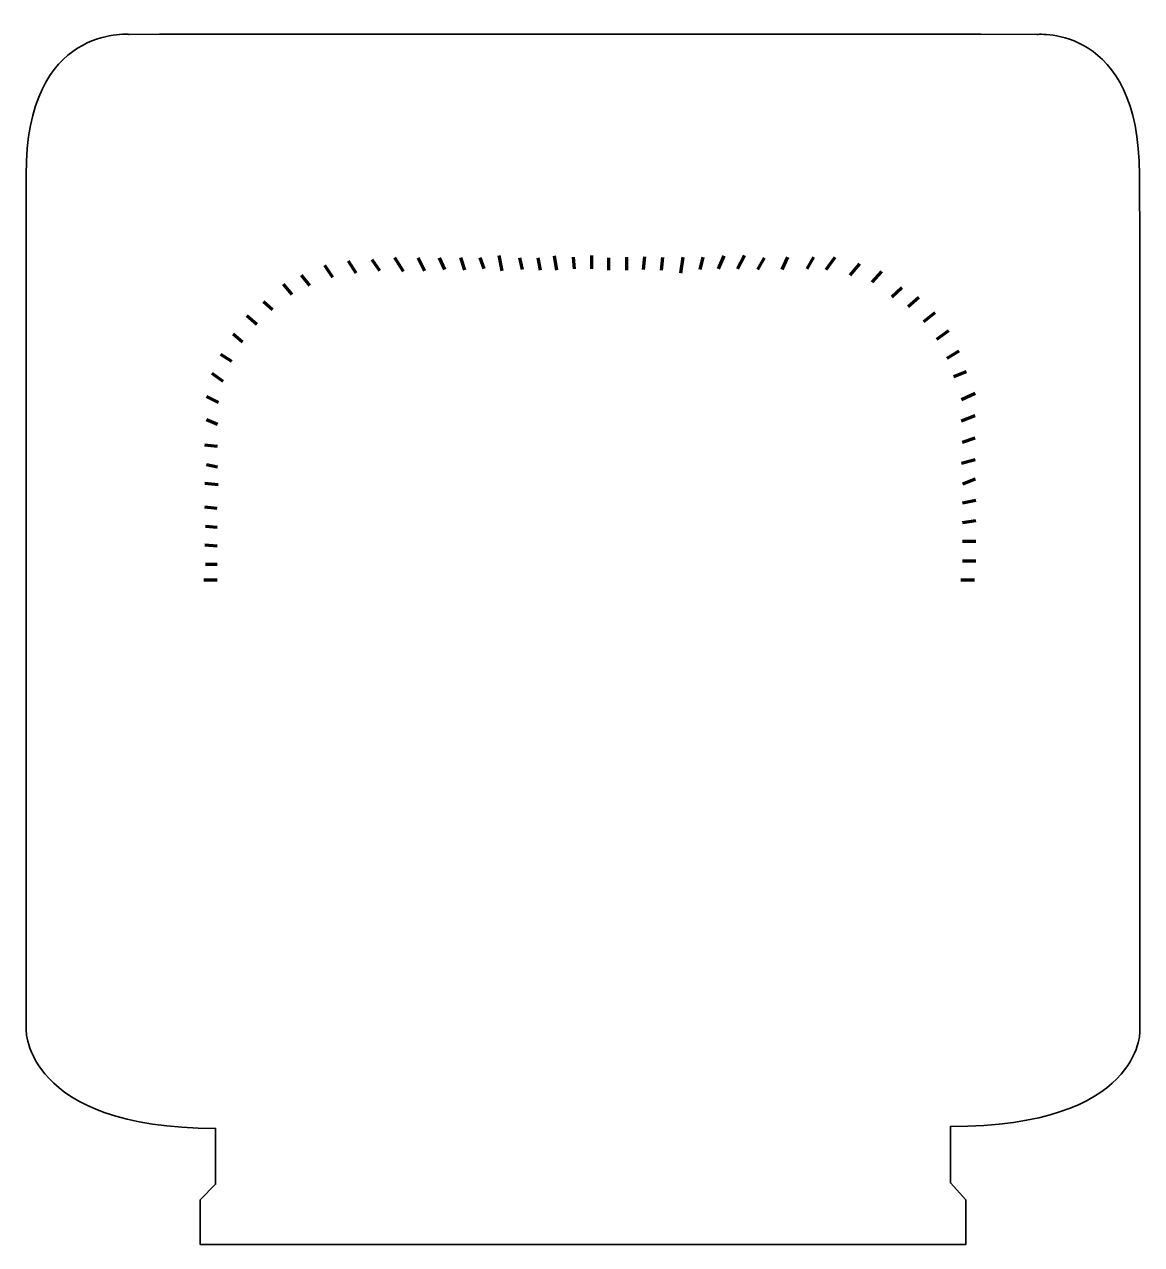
# Model space of a CAD drawing. Header units: inches. Extents: x 46 to 178, y -208 to -64.
import ezdxf

# ---------------------------------------------------------------- set-up
doc = ezdxf.new("R2010")
doc.units = ezdxf.units.IN
doc.header["$MEASUREMENT"] = 0
doc.layers.add('Tick Marks', color=7, linetype='Continuous')

msp = doc.modelspace()

# ---------------------------------------------------------------- linework, layer by layer
at = {"layer": 'Tick Marks', "color": 179, "lineweight": 106, "true_color": 0x231f20}
for points in [[(101.74, -90.88), (102.07, -92.71)], [(112.69, -90.87), (112.69, -92.46)], [(89.38, -91.13), (90.4, -92.72)], [(123.25, -92.96), (123.53, -91.08)], [(135.9, -91.06), (135.2, -92.53)], [(76.21, -94.29), (77.23, -95.51)], [(149.41, -94.72), (148.23, -95.79)], [(67.77, -104.8), (69.07, -105.75)], [(157.02, -104.65), (155.55, -105.25)], [(68.52, -118.02), (66.93, -117.86)], [(158.08, -117.35), (156.61, -117.95)], [(68.4, -129.29), (66.81, -129.29)], [(158, -129.29), (156.41, -129.29)]]:
    msp.add_lwpolyline(points, dxfattribs=at)
at = {"layer": 'Tick Marks', "color": 179, "lineweight": 70, "true_color": 0x231f20}
for points in [[(108.59, -92.61), (108.32, -90.9)], [(127.72, -92.45), (128.38, -90.9)], [(129.98, -92.45), (130.81, -90.88)], [(82.06, -93.48), (81.12, -92.06)], [(84.82, -92.96), (83.94, -91.55)], [(87.62, -92.71), (86.72, -91.41)], [(92.91, -92.71), (92.19, -91.16)], [(95.34, -92.53), (94.72, -91.16)], [(97.7, -92.61), (97.21, -91.16)], [(99.97, -92.45), (99.51, -91.16)], [(104.53, -92.53), (104.2, -91.16)], [(106.67, -92.61), (106.38, -91.16)], [(110.68, -92.46), (110.55, -91.06)], [(114.76, -92.61), (114.76, -91.16)], [(116.86, -92.61), (116.86, -91.06)], [(118.85, -92.53), (118.99, -90.98)], [(120.98, -92.61), (121.12, -91.06)], [(125.56, -92.53), (125.92, -91.06)], [(132.38, -92.53), (133.17, -91.16)], [(138.23, -92.46), (138.99, -91.06)], [(140.45, -92.53), (141.53, -91.06)], [(143.29, -93.2), (144.44, -91.85)], [(79.35, -94.42), (78.38, -93.2)], [(145.9, -94.04), (147.06, -92.78)], [(74.92, -97.32), (73.88, -96.35)], [(150.17, -96.92), (151.43, -95.79)], [(73.09, -99.06), (71.88, -98.01)], [(152.03, -98.67), (153.37, -97.63)], [(71.39, -101.14), (70.28, -100.19)], [(153.57, -100.78), (154.96, -99.77)], [(154.78, -103.01), (156.19, -102.15)], [(70.11, -103.43), (68.84, -102.59)], [(68.53, -108.28), (67.12, -107.55)], [(156.46, -107.93), (158.08, -107.16)], [(68.42, -110.86), (67.12, -110.31)], [(156.46, -110.44), (158.08, -109.82)], [(156.61, -112.98), (158.08, -112.45)], [(68.42, -113.48), (66.93, -113.31)], [(156.46, -115.45), (158.08, -115.03)], [(68.42, -115.91), (67.12, -115.65)], [(68.4, -120.8), (66.93, -120.65)], [(156.61, -120.16), (158.16, -119.83)], [(156.61, -122.46), (158.16, -122.24)], [(68.4, -123.08), (66.99, -122.94)], [(68.4, -125.26), (66.93, -125.17)], [(156.61, -124.66), (158.16, -124.66)], [(156.61, -127), (158.16, -127)], [(68.4, -127.44), (66.99, -127.44)]]:
    msp.add_lwpolyline(points, dxfattribs=at)
at = {"layer": 'Tick Marks', "color": 179, "lineweight": 35, "true_color": 0x231f20}
msp.add_open_spline([(177.6, -89.96), (177.6, -89.96), (177.6, -181.74), (177.6, -181.74), (177.6, -181.74), (177.6, -182.63), (177.6, -182.63), (177.6, -182.63), (177.79, -193.94), (155.16, -193.94), (155.16, -193.94), (155.16, -194.65), (155.16, -194.65), (155.16, -194.65), (155.16, -200.6), (155.16, -200.6), (155.16, -200.6), (156.98, -202.61), (156.98, -202.61), (156.98, -202.61), (156.98, -207.08), (156.98, -207.08), (156.98, -207.08), (156.98, -207.9), (156.98, -207.9), (156.98, -207.9), (66.38, -207.9), (66.38, -207.9), (66.38, -207.9), (66.38, -202.61), (66.38, -202.61), (66.38, -202.61), (68.2, -200.77), (68.2, -200.77), (68.2, -200.77), (68.2, -194.15), (68.2, -194.15), (45.57, -194.15), (45.77, -182.39), (45.77, -182.39), (45.77, -182.39), (45.77, -174.86), (45.77, -174.86), (45.77, -174.86), (45.77, -89.78), (45.77, -89.78), (45.77, -89.78), (45.77, -81.32), (45.77, -81.32), (45.77, -63.54), (57.97, -64.72), (57.97, -64.72), (57.97, -64.72), (61.56, -64.7), (61.56, -64.7), (61.56, -64.7), (158.75, -64.7), (158.75, -64.7), (158.75, -64.7), (165.43, -64.72), (165.43, -64.72), (165.43, -64.72), (177.54, -63.58), (177.54, -81.32), (177.54, -81.32), (177.6, -89.96), (177.6, -89.96)], degree=3, knots=[0, 0, 0, 0, 1, 1, 1, 2, 2, 2, 3, 3, 3, 4, 4, 4, 5, 5, 5, 6, 6, 6, 7, 7, 7, 8, 8, 8, 9, 9, 9, 10, 10, 10, 11, 11, 11, 12, 12, 12, 13, 13, 13, 14, 14, 14, 15, 15, 15, 16, 16, 16, 17, 17, 17, 18, 18, 18, 19, 19, 19, 20, 20, 20, 21, 21, 21, 22, 22, 22, 22], dxfattribs=at)

doc.saveas('drawing.dxf')
